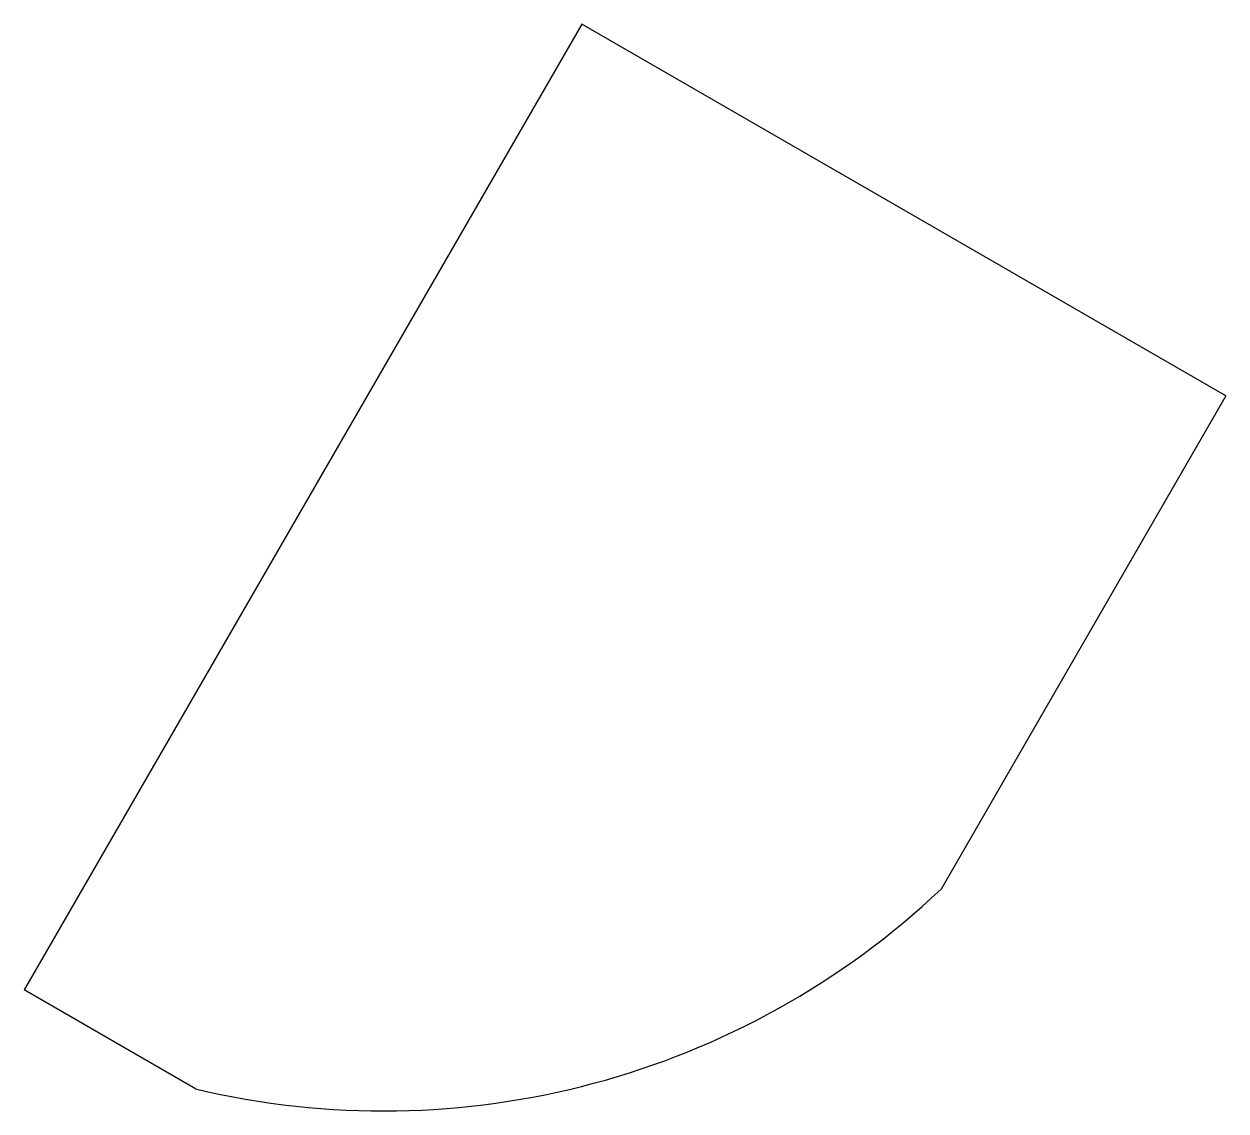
# Model space of a CAD drawing. Header units: millimetres. Extents: x -11 to 102, y -98 to 4.
import ezdxf

# ---------------------------------------------------------------- set-up
doc = ezdxf.new("R2010")
doc.units = ezdxf.units.MM
doc.layers.add('Sketch095', color=7, linetype='CONTINUOUS')

msp = doc.modelspace()

# ---------------------------------------------------------------- linework, layer by layer
at = {"layer": 'Sketch095'}
for p, q in [((41.373, 3.77093), (-11.0145, -86.9669)), ((101.865, -31.1541), (41.373, 3.77093)), ((101.865, -31.1541), (75.1065, -77.5009)), ((5.08634, -96.2627), (-11.0145, -86.9669))]:
    msp.add_line(p, q, dxfattribs=at)
msp.add_arc((22.7483, -22.1379), 76.2, -103.402, -46.5978, dxfattribs=at)

doc.saveas('drawing.dxf')
